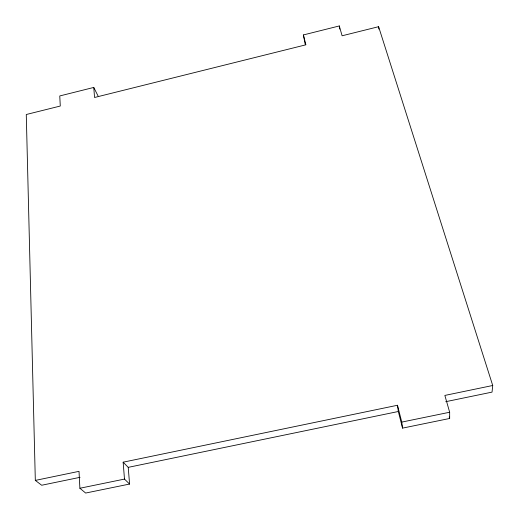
<?xml version="1.0" encoding="UTF-8"?>
<svg xmlns="http://www.w3.org/2000/svg" width="519" height="519" viewBox="0 0 519 519"><rect width="100%" height="100%" fill="white"/><g stroke="black" fill="none" stroke-linecap="round" stroke-linejoin="round"><path stroke-width="0.78" d="M305.198 44.297L303.394 34.942L339.296 25.95L342.105 35.785L378.604 26.69L492.726 385.494L492.038 392.117L445.724 401.693M98.046 95.95L93.764 87.439L59.763 95.95L60.282 106.038L26.274 114.511L35.318 480.406L41.689 485.246L80.049 477.318M35.318 480.406L79.018 471.343L79.887 488.256L85.661 493.05L129.581 484.052L128.225 467.353L123.152 462.182L397.483 405.261L401.764 422.09L402.543 428.123L449.668 418.47L449.662 412.242L444.861 395.426L492.726 385.494M128.225 467.353L398.326 411.496L397.483 405.261M79.887 488.256L124.482 479.089L129.581 484.052M401.764 422.09L449.662 412.242M449.24 416.958L449.668 418.47M303.394 34.942L305.899 44.809L94.555 97.494L93.764 87.439M398.326 411.496L402.543 428.123M339.296 25.95L339.75 29.116M378.604 26.69L378.825 29.09M123.152 462.182L124.482 479.089"/></g></svg>
